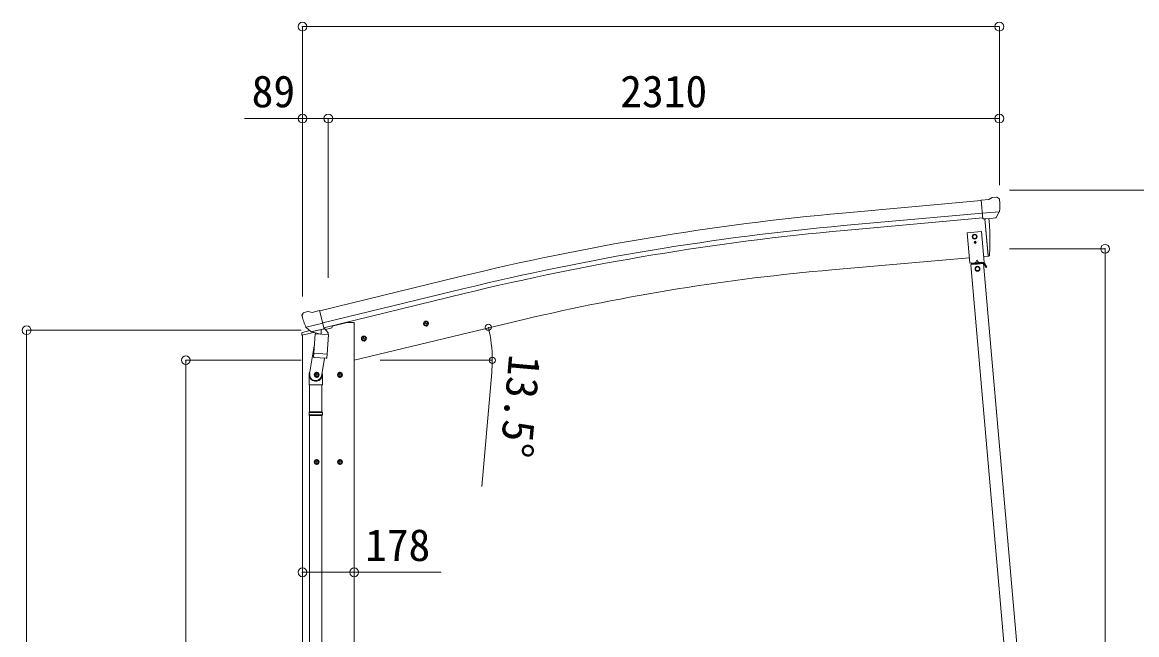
# Model space of a CAD drawing. Units: millimetres at full size. Extents: x -21204 to 8479, y -5853 to 7886.
# Drawn here: x 2378 to 6214, y 734 to 2843 of the extents above; entities that cross this region are included whole.
import ezdxf
from ezdxf.enums import TextEntityAlignment as Align

# ---------------------------------------------------------------- set-up
doc = ezdxf.new("R2010")
doc.units = ezdxf.units.MM
doc.header["$LTSCALE"] = 30
doc.header["$PDMODE"] = 32
doc.header["$PDSIZE"] = 30
for name, color, linetype, lineweight in [('0-0_0', 7, 'Continuous', 9), ('0-1_本体', 4, 'Continuous', 9), ('0-2_部品', 7, 'Continuous', 9), ('0-A_寸法', 6, 'Continuous', 9), ('1-1_GLASS', 4, 'Continuous', 9), ('1-2_GLASS_SEAL', 7, 'Continuous', 9)]:
    doc.layers.add(name, color=color, linetype=linetype, lineweight=lineweight)
doc.styles.add('ＭＳ ゴシック', font='')
doc.styles.get('ＭＳ ゴシック').set_extended_font_data('MS Gothic')

msp = doc.modelspace()

# ---------------------------------------------------------------- linework, layer by layer
at = {"layer": '0-0_0', "color": 6}
msp.add_line((6105.05, 2063.04), (6105.05, -1120.76), dxfattribs=at)
at = {"layer": '0-1_本体'}
for p, q in [((5201.18, 2185.79), (5678.49, 2229.12)), ((5205.08, 2142.76), (5682.2, 2186.06)), ((5206.6, 2126.04), (5683.87, 2169.36)), ((5691.18, 2166.18), (5702.43, 2037.57)), ((5702.43, 2037.57), (5687.4, 2036.25)), ((5637.59, 2031.9), (5164.49, 1990.51)), ((3401.63, 1849.39), (3884.48, 1966.96)), ((3894.7, 1924.98), (3411.69, 1807.47)), ((3415.64, 1791.05), (3898.67, 1908.67)), ((3444.15, 1796.75), (3496.16, 1809.24)), ((3520.16, 1809.24), (3496.16, 1809.24)), ((4108.25, 1820.43), (3520.16, 1679.24)), ((3520.16, 1809.24), (3520.16, -1670.76)), ((3342.16, -1670.76), (3342.16, 1765.8))]:
    msp.add_line(p, q, dxfattribs=at)
at = {"layer": '0-1_本体', "color": 6}
msp.add_line((3520.16, 949.06), (3342.16, 949.06), dxfattribs=at)
at = {"layer": '0-1_本体'}
for centre, radius, start, end in [((6015.19, -6782.78), 9005.44, 95.18612, 103.68612), ((6015.19, -6782.78), 8962.23, 95.18612, 103.68612), ((6015.19, -6782.78), 8945.44, 95.18612, 103.68612), ((5810.76, -5387.9), 7406.65, 95.00571, 103.2889)]:
    msp.add_arc(centre, radius, start, end, dxfattribs=at)
at = {"layer": '0-2_部品'}
for p, q in [((5705.11, 2232.54), (5678.55, 2230.22)), ((5684.2, 2165.56), (5678.55, 2230.22)), ((5705.11, 2232.54), (5716.83, 2239.31)), ((5731.73, 2240.9), (5718.07, 2239.7)), ((5740.87, 2235.14), (5735.39, 2239.75)), ((5741.93, 2233.1), (5742.05, 2231.76)), ((5741.41, 2190.26), (5682.49, 2185.1)), ((5730.16, 2170.77), (5741.09, 2189.71)), ((5694.16, 2166.43), (5684.2, 2165.56)), ((5702.23, 2039.85), (5691.18, 2166.18)), ((5727.77, 2169.37), (5720.07, 2168.7)), ((5702.47, 2037.08), (5702.23, 2039.85)), ((5705.08, 2037.47), (5702.47, 2037.08)), ((3347.65, 1843.61), (3360.83, 1846.78)), ((3375.39, 1844.1), (3362.13, 1846.8)), ((3375.39, 1844.1), (3401.32, 1850.33)), ((3340.33, 1832.79), (3340.61, 1831.64)), ((3344.55, 1841.36), (3340.7, 1835.07)), ((3354.39, 1792.48), (3411.89, 1806.29)), ((3757.67, 1803), (3777.11, 1807.67)), ((3762.22, 1810.78), (3760.09, 1803.59)), ((3769.52, 1812.54), (3762.22, 1810.78)), ((3769.72, 1795.62), (3765.05, 1815.06)), ((3774.69, 1807.09), (3769.52, 1812.54)), ((3772.56, 1799.89), (3774.69, 1807.09)), ((3339.6, 1765.18), (3381.29, 1775.19)), ((3339.6, 1772.07), (3339.6, 1765.18)), ((3367.28, 1781.08), (3341.9, 1774.99)), ((3371.24, 1777.57), (3354.86, 1792.06)), ((3373.95, 1777), (3381.47, 1778.81)), ((3374.7, 1777.46), (3376.23, 1777.83)), ((3376.23, 1777.83), (3412.93, 1786.64)), ((3378.07, 1777.6), (3378.02, 1776.86)), ((3378.77, 1775.82), (3404.59, 1769.38)), ((3385.69, 1770.47), (3381.02, 1703.64)), ((3431.38, 1767.28), (3385.69, 1770.47)), ((3387.47, 1773.65), (3387.24, 1770.37)), ((3406.98, 1784.82), (3405.96, 1770.21)), ((3412.93, 1786.64), (3414.46, 1787.01)), ((3416.02, 1789.11), (3416.96, 1789.05)), ((3416.96, 1789.05), (3430.28, 1773.73)), ((3420.91, 1784.7), (3440.32, 1789.36)), ((3426.7, 1700.44), (3431.38, 1767.28)), ((3430.28, 1773.73), (3429.83, 1767.39)), ((3444.15, 1797.99), (3444.15, 1794.22)), ((3382.75, 1728.4), (3366.84, 1632.23)), ((3543.73, 1751.64), (3563.18, 1756.31)), ((3548.29, 1759.42), (3546.16, 1752.23)), ((3555.59, 1761.17), (3548.29, 1759.42)), ((3555.79, 1744.25), (3551.12, 1763.7)), ((3560.75, 1755.73), (3555.59, 1761.17)), ((3558.62, 1748.53), (3560.75, 1755.73)), ((3380.16, 1691.17), (3381.03, 1703.64)), ((3380.55, 1689.81), (3380.55, 1689.81)), ((3426.7, 1700.44), (3381.02, 1703.64)), ((3382, 1689.03), (3423.7, 1686.12)), ((3426.69, 1700.44), (3425.8, 1687.75)), ((3418.27, 1686.5), (3407.54, 1622.91)), ((3364.69, 1595.07), (3364.69, 1629.42)), ((3401.16, 1629), (3381.16, 1629)), ((3391.16, 1636.5), (3384.66, 1632.75)), ((3384.66, 1632.75), (3384.66, 1625.25)), ((3384.66, 1625.25), (3391.16, 1621.49)), ((3391.16, 1619), (3391.16, 1639)), ((3397.66, 1632.75), (3391.16, 1636.5)), ((3410.69, 1629.73), (3410.69, 1595.07)), ((3481.16, 1629), (3461.16, 1629)), ((3471.16, 1636.5), (3464.66, 1632.75)), ((3464.66, 1632.75), (3464.66, 1625.25)), ((3464.66, 1625.25), (3471.16, 1621.49)), ((3471.16, 1619), (3471.16, 1639)), ((3477.66, 1632.75), (3471.16, 1636.5)), ((3410.69, 1595.07), (3364.69, 1595.07)), ((3366.69, 1595.07), (3366.69, 1501.07)), ((3408.69, 1595.07), (3408.69, 1501.07)), ((3364.69, 1499.07), (3365.69, 1501.07)), ((3410.69, 1499.07), (3364.69, 1499.07)), ((3409.69, 1501.07), (3365.69, 1501.07)), ((3410.69, 1499.07), (3409.69, 1501.07)), ((3410.69, 1499.07), (3410.69, 1491.07)), ((3410.69, 1491.07), (3364.69, 1491.07)), ((3409.69, 1489.07), (3365.69, 1489.07)), ((3366.69, 1489.07), (3366.69, 394.88)), ((3408.69, 1489.07), (3408.69, 394.88)), ((3410.69, 1491.07), (3409.69, 1489.07)), ((3401.16, 1329), (3381.16, 1329)), ((3391.16, 1336.5), (3384.66, 1332.75)), ((3384.66, 1332.75), (3384.66, 1325.25)), ((3384.66, 1325.25), (3391.16, 1321.49)), ((3391.16, 1319), (3391.16, 1339)), ((3397.66, 1332.75), (3391.16, 1336.5)), ((3481.16, 1329), (3461.16, 1329)), ((3471.16, 1336.5), (3464.66, 1332.75)), ((3464.66, 1332.75), (3464.66, 1325.25)), ((3464.66, 1325.25), (3471.16, 1321.49)), ((3471.16, 1319), (3471.16, 1339)), ((3477.66, 1332.75), (3471.16, 1336.5))]:
    msp.add_line(p, q, dxfattribs=at)
for points in [[(5741.48, 2190.89), (5741.2, 2189.9), (5741.09, 2189.71)], [(5694.16, 2166.43), (5694.44, 2166.36), (5719.81, 2168.58), (5720.07, 2168.7)], [(5707.62, 2040.31), (5708.46, 2065.93), (5708.66, 2092.43), (5708.19, 2118.92), (5707.05, 2145.39), (5705.54, 2167.35)], [(3406.75, 1784.88), (3416.47, 1787.21), (3401.32, 1850.33)], [(3760.09, 1803.59), (3765.26, 1798.14), (3772.56, 1799.89)], [(3354.12, 1793.06), (3354.7, 1792.21), (3354.86, 1792.06)], [(3406.75, 1784.88), (3406.51, 1784.73), (3381.75, 1778.78), (3381.47, 1778.81)], [(3546.16, 1752.23), (3551.32, 1746.78), (3558.62, 1748.53)], [(3391.16, 1621.49), (3397.66, 1625.25), (3397.66, 1632.75)], [(3471.16, 1621.49), (3477.66, 1625.25), (3477.66, 1632.75)], [(3364.69, 1499.07), (3364.69, 1491.07), (3365.69, 1489.07)], [(3391.16, 1321.49), (3397.66, 1325.25), (3397.66, 1332.75)], [(3471.16, 1321.49), (3477.66, 1325.25), (3477.66, 1332.75)]]:
    msp.add_lwpolyline(points, dxfattribs=at)
for centre, radius in [((5656.32, 2104.71), 6.5), ((3767.39, 1805.34), 8.5), ((3767.39, 1805.34), 7.7), ((3767.39, 1805.34), 6.5), ((3553.45, 1753.98), 8.5), ((3553.45, 1753.98), 7.7), ((3553.45, 1753.98), 6.5), ((3391.16, 1629), 8.5), ((3391.16, 1629), 7.7), ((3391.16, 1629), 6.5), ((3471.16, 1629), 8.5), ((3471.16, 1629), 7.7), ((3471.16, 1629), 6.5), ((3391.16, 1329), 8.5), ((3391.16, 1329), 7.7), ((3391.16, 1329), 6.5), ((3471.16, 1329), 8.5), ((3471.16, 1329), 7.7), ((3471.16, 1329), 6.5)]:
    msp.add_circle(centre, radius, dxfattribs=at)
for centre, radius, start, end in [((5718.33, 2236.71), 3, 95, 120), ((5732.17, 2235.91), 5, 50.00648, 94.99352), ((5540.42, 2214.12), 202.4, 353.4085, 5), ((5704.64, 2040.44), 3, 278.50322, 357.46219), ((3348.82, 1838.75), 5, 103.5, 148.5), ((3361.53, 1843.86), 3, 78.5, 103.5), ((3537.42, 1878.88), 202.4, 193.5, 205.09125), ((3342.6, 1772.07), 3, 103.5, 180), ((3374.58, 1777.95), 0.5, 248.23754, 283.5), ((3377.57, 1777.64), 0.5, 356, 103.5), ((3379.01, 1776.79), 1, 176, 256), ((3404.94, 1770.35), 1.03, 250.03897, 351.96569), ((3407.58, 1784.74), 0.604, 100.59842, 172.20595), ((3414.35, 1787.49), 0.5, 283.5, 318.76246), ((3439.15, 1794.22), 5, 283.5, 0), ((3382.1, 1691), 1.95, 175.04017, 217.47766), ((3382.14, 1691.03), 2, 217.40962, 266), ((3423.84, 1688.11), 2, 266, 349.46843), ((3394.69, 1629.42), 30, 177.45142, 180)]:
    msp.add_arc(centre, radius, start, end, dxfattribs=at)
for centre, major_axis, ratio, start_param, end_param in [((5746.26, 2237.15), (-15.35, 3.44), 0.101033, 5.9751426, 5.9753737), ((5738.94, 2232.85), (2.71, -1.31), 0.997474, 0.5366567, 1.3225652), ((5727.5, 2172.36), (1.62, -2.54), 0.997631, 5.8041905, 5.8929484), ((5727.43, 2172.47), (-3.5, 2.17), 0.650902, 2.1145521, 2.1873627), ((5727.56, 2172.28), (1.62, -2.54), 0.997631, 5.965759, 6.7621801), ((3343.25, 1833.5), (-1.57, -2.57), 0.99628, 4.712389, 5.4996506), ((3373.23, 1779.82), (-0.73, -2.92), 0.997631, 5.8041905, 6.6006116), ((3373.28, 1780.05), (2.63, 3.16), 0.650902, 4.0958226, 4.1686332), ((3373.25, 1779.93), (-0.73, -2.92), 0.997631, 0.3902369, 0.4789948), ((3387.68, 1629.73), (23, 0), 0.996195, 2.5560258, 6.5663028), ((3387.68, 1629.73), (21, 0), 0.996195, 2.9349147, 5.9512394)]:
    msp.add_ellipse(centre, major_axis=major_axis, ratio=ratio, start_param=start_param, end_param=end_param, dxfattribs=at)
at = {"layer": '0-A_寸法'}
for p, q in [((3342.16, 2827.6), (5741.16, 2827.6)), ((5741.16, 2827.6), (5741.16, 2510.98)), ((3342.16, 2510.98), (3342.16, 1898.75)), ((3342.16, 2510.98), (3431.16, 2510.98)), ((3431.16, 2510.98), (3431.16, 1963.13)), ((3431.16, 2510.98), (5741.16, 2510.98)), ((5741.16, 2510.98), (5741.16, 2281.98)), ((6574.06, 2264.44), (5776.22, 2264.44)), ((6105.05, 2063.04), (5776.22, 2063.04)), ((2392.58, -1120.76), (2392.58, 1782.24)), ((2392.58, 1782.24), (3337.67, 1782.24)), ((2940.55, -1120.76), (2940.55, 1679.24)), ((2940.55, 1679.24), (3337.67, 1679.24)), ((3609.66, 1679.24), (3996.51, 1679.24)), ((3993.66, 1636.78), (3959.3, 1244.28)), ((3520.16, 949.06), (3820.16, 949.06))]:
    msp.add_line(p, q, dxfattribs=at)
msp.add_lwpolyline([(3342.16, 2827.6), (3342.16, 2510.98), (3142.16, 2510.98)], dxfattribs=at)
for centre in [(3982.06, 1792.89), (3995.51, 1679.24)]:
    msp.add_circle(centre, 10.62, dxfattribs=at)
for start, end in [(0, 13.5), (354.99678, 0)]:
    msp.add_arc((3508.66, 1679.24), 486.86, start, end, dxfattribs=at)
for p in [(3342.16, 2827.6), (5741.16, 2827.6), (3342.16, 2510.98), (3431.16, 2510.98), (5741.16, 2510.98), (6105.05, 2063.04), (2392.58, 1782.24), (2940.55, 1679.24), (3342.16, 949.06), (3520.16, 949.06)]:
    msp.add_point(p, dxfattribs=at)
at = {"layer": '1-1_GLASS'}
msp.add_line((5686.51, 2011.98), (5882.71, -233.38), dxfattribs=at)
msp.add_lwpolyline([(5642.67, 2008.15), (5838.88, -237.21), (5882.71, -233.38)], dxfattribs=at)
at = {"layer": '1-2_GLASS_SEAL'}
for p, q in [((5656.83, 2085.19), (5656.01, 2085.19)), ((5659.29, 2084.37), (5660.11, 2084.37)), ((5686.51, 2011.98), (5642.67, 2008.15)), ((5687.42, 2015.07), (5643.91, 2011.27)), ((5644.17, 2008.28), (5643.91, 2011.27)), ((5658.61, 2009.54), (5658.35, 2012.53)), ((5658.57, 2010.04), (5670.52, 2011.09)), ((5663.42, 2023.48), (5659.29, 2014.62)), ((5663.42, 2023.48), (5669.02, 2015.47)), ((5670.57, 2010.59), (5670.31, 2013.58)), ((5685.01, 2011.85), (5684.75, 2014.84)), ((5684.97, 2012.35), (5687.64, 2012.58)), ((5698.12, 2000), (5690.28, 2013.58)), ((5693.46, 2003.08), (5695.62, 2004.33))]:
    msp.add_line(p, q, dxfattribs=at)
for points in [[(5689.06, 2017.22), (5679.92, 2121.83), (5630.11, 2117.47), (5639.25, 2012.87)], [(5656.32, 2112.21), (5649.82, 2108.46), (5649.82, 2100.95), (5656.32, 2097.2), (5662.82, 2100.95), (5662.82, 2108.46)], [(5679.27, 2014.36), (5649.39, 2011.75), (5649.21, 2013.74), (5679.1, 2016.35)], [(5665.98, 2001.63), (5659.48, 1997.88), (5659.48, 1990.38), (5665.98, 1986.62), (5672.48, 1990.37), (5672.48, 1997.88)]]:
    msp.add_lwpolyline(points, close=True, dxfattribs=at)
for points in [[(5656.01, 2085.19), (5656.01, 2084.37), (5656.83, 2084.37)], [(5658.47, 2086.01), (5658.47, 2086.83), (5657.65, 2086.83), (5657.65, 2086.01)], [(5657.65, 2083.55), (5657.65, 2082.73), (5658.47, 2082.73), (5658.47, 2083.55)], [(5660.11, 2084.37), (5660.11, 2085.19), (5659.29, 2085.19)], [(5698.12, 2000), (5695.96, 1998.75), (5688.12, 2012.33)]]:
    msp.add_lwpolyline(points, dxfattribs=at)
for centre, radius in [((5656.32, 2104.71), 8.5), ((5656.32, 2104.71), 7.7), ((5656.32, 2104.71), 6.5), ((5656.4, 2104.71), 6.5), ((5658.06, 2084.78), 3.75), ((5665.98, 1994.13), 8.5), ((5665.98, 1994.13), 7.7), ((5665.98, 1994.13), 6.5)]:
    msp.add_circle(centre, radius, dxfattribs=at)
for centre, radius, start, end in [((5656.83, 2086.01), 0.82, 269.994, 359.994), ((5656.83, 2083.55), 0.82, 359.994, 89.994), ((5659.29, 2086.01), 0.82, 179.994, 269.994), ((5659.29, 2083.55), 0.82, 89.994, 179.994), ((5687.68, 2012.08), 3, 29.994, 94.994), ((5687.68, 2012.08), 0.5, 29.994, 94.994)]:
    msp.add_arc(centre, radius, start, end, dxfattribs=at)

# ---------------------------------------------------------------- texts
at = {"layer": '0-A_寸法', "color": 7, "style": 'ＭＳ ゴシック'}
for s, p in [('89', (3167.16, 2516.98)), ('2310', (4436.16, 2516.98)), ('178', (3557.66, 955.06))]:
    msp.add_text(s, height=110, dxfattribs=at).set_placement(p, align=Align.BOTTOM_LEFT)
msp.add_text('13.5°', height=110, rotation=264.997, dxfattribs=at).set_placement((4020.93, 1704.66), align=Align.BOTTOM_LEFT)

doc.saveas('drawing.dxf')
